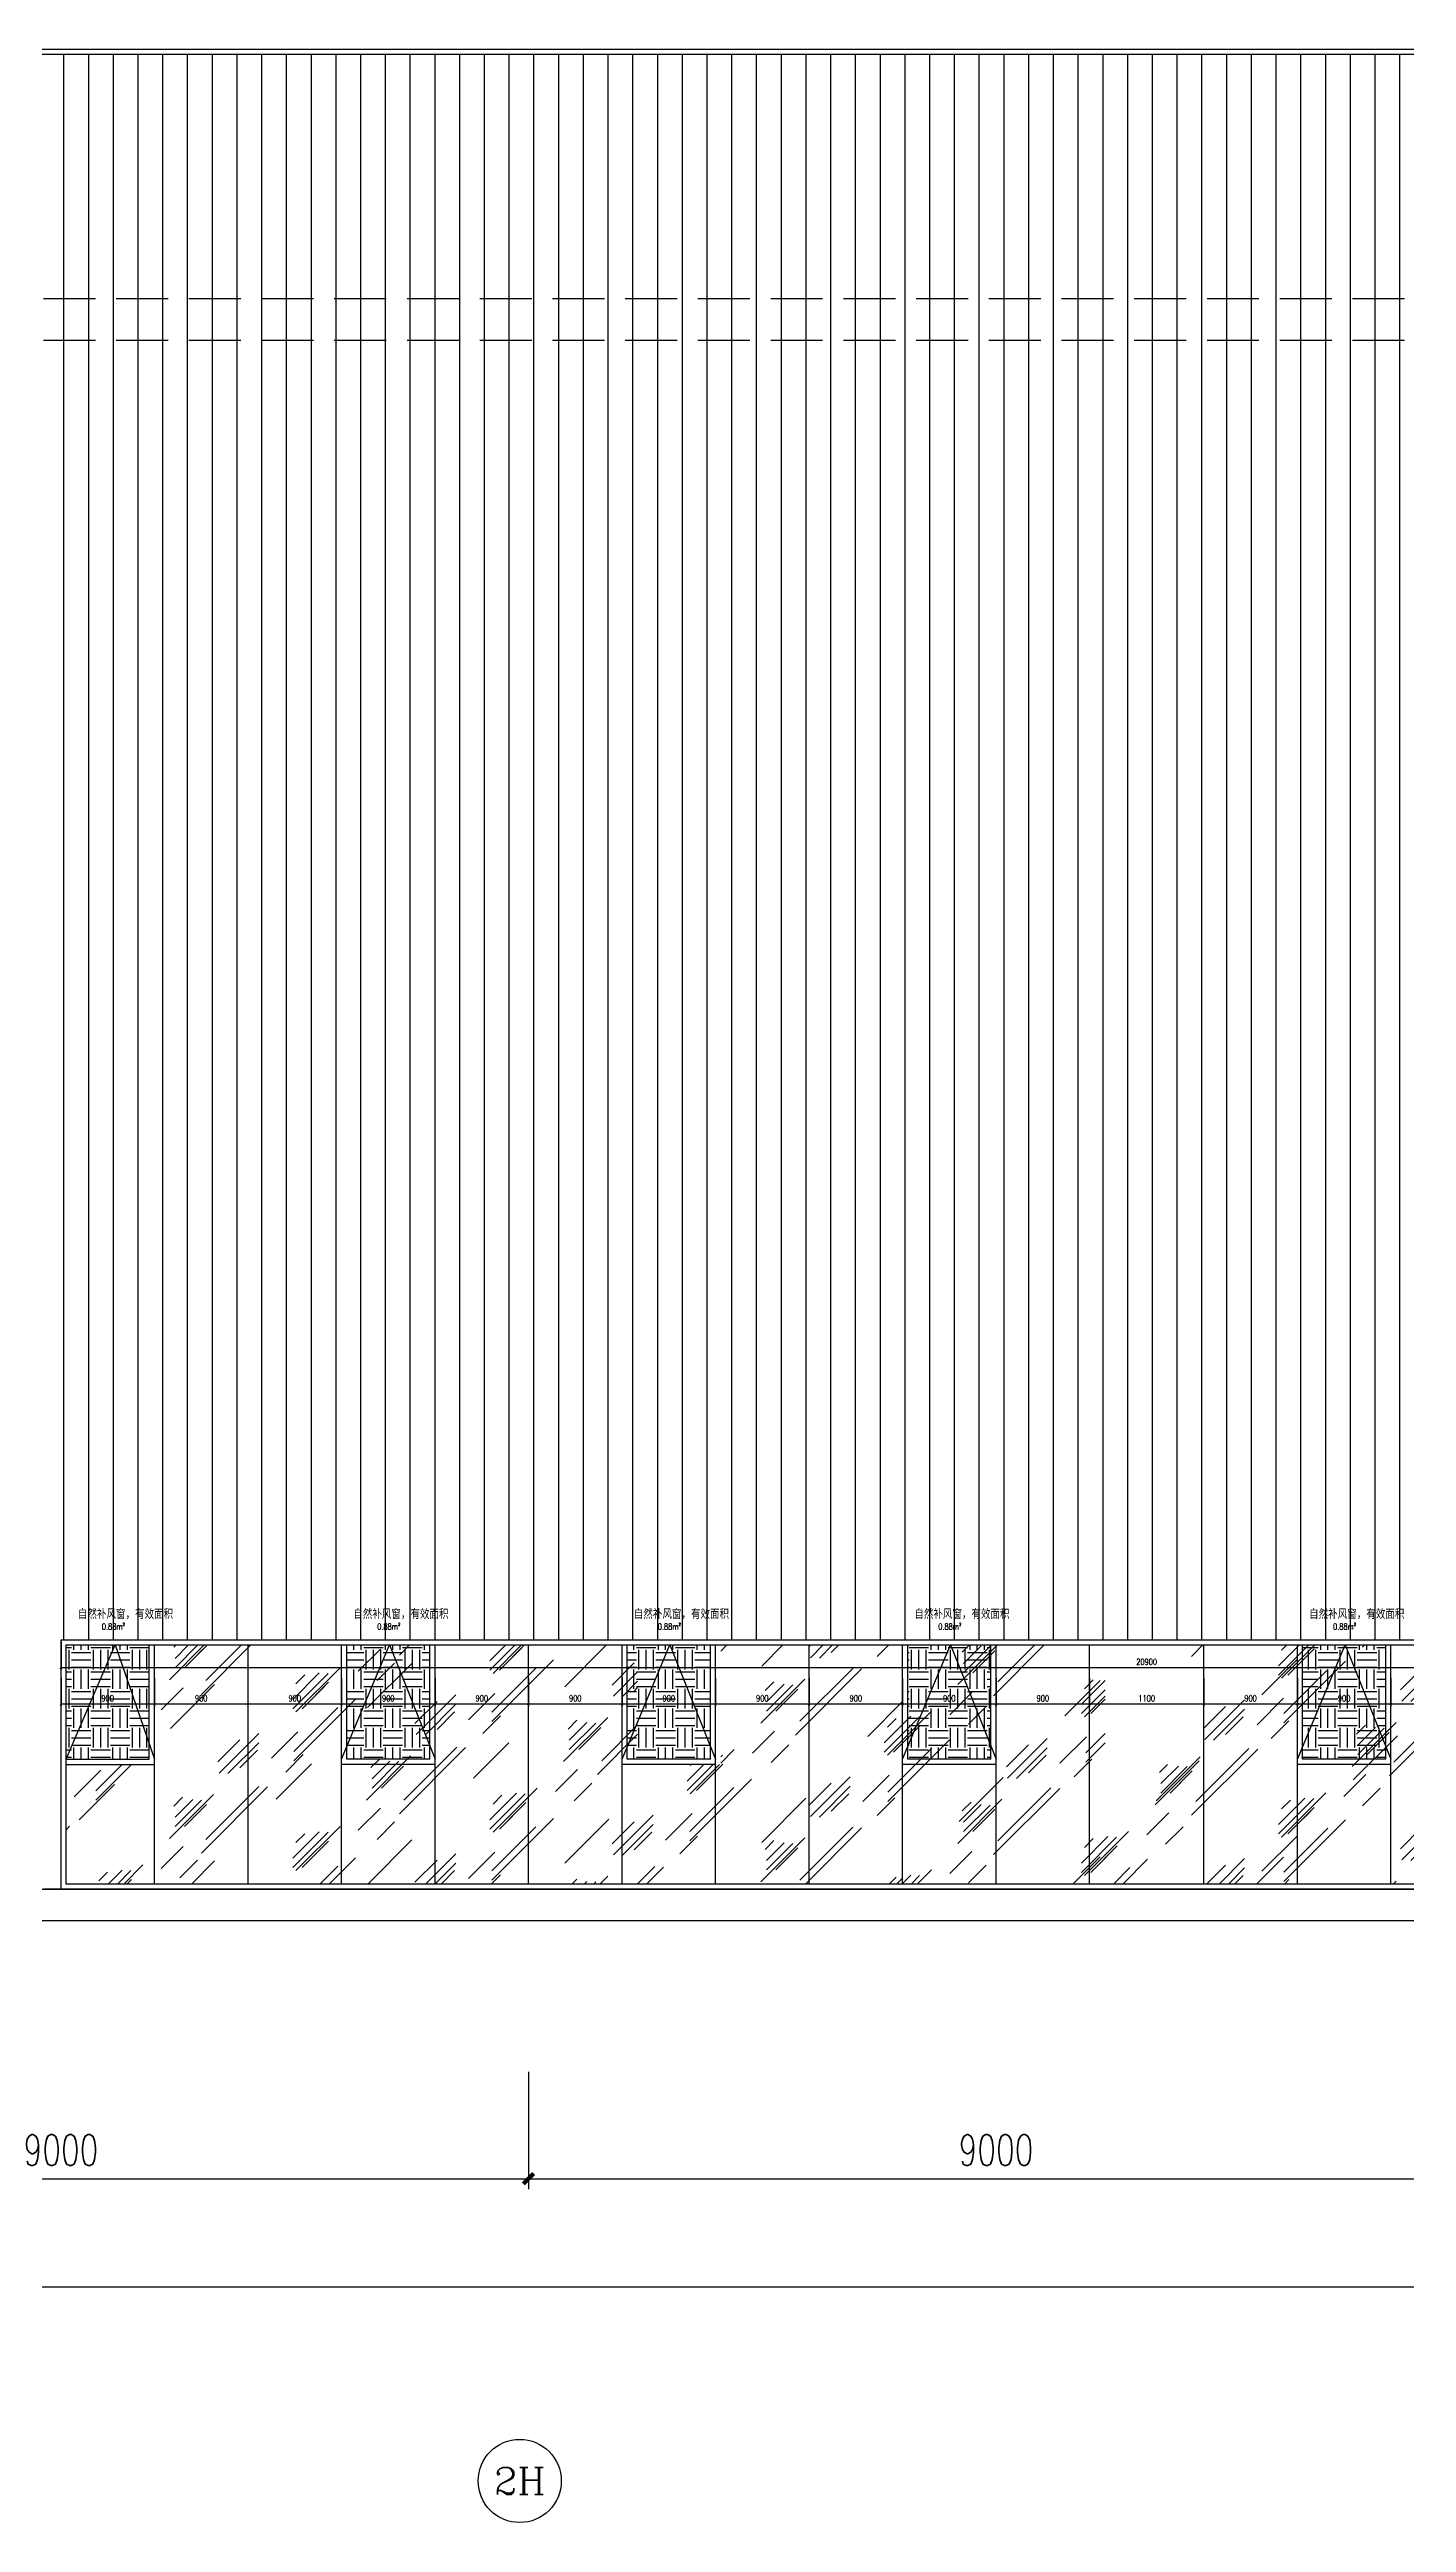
# Model space of a CAD drawing. Extents: x -2377130 to 293730, y -2 to 754590.
# Drawn here: x -1014632 to -1001570, y 511145 to 534937 of the extents above; entities that cross this region are included whole.
import ezdxf
from ezdxf.enums import TextEntityAlignment as Align

# ---------------------------------------------------------------- set-up
doc = ezdxf.new("R2010")
doc.units = 0
doc.header["$LTSCALE"] = 1000
doc.header["$MEASUREMENT"] = 0
doc.linetypes.add('__DASH', pattern=[0.35, 0.25, -0.1])
doc.linetypes.add('DOTE', pattern=[2.42, 2, -0.2, 0.02, -0.2])
doc.layers.get('Defpoints').update_dxf_attribs({"color": 210})
for name, color, linetype in [('A-AXIS-D', 1, 'Continuous'), ('A-AXIS-DOTE', 14, 'DOTE'), ('A-HATCH-2', 251, 'Continuous'), ('A-LIN-V', 9, 'Continuous'), ('A-WINDOW', 140, 'Continuous'), ('A-门窗表显示尺寸', 160, 'Continuous'), ('AS-WALL', 40, 'Continuous'), ('PUB_TEXT', 7, 'Continuous'), ('SPACE', 7, 'Continuous'), ('SPACE_HATCH', 8, 'Continuous'), ('参考线', 8, 'Continuous')]:
    doc.layers.add(name, color=color, linetype=linetype)
doc.layers.add('A-WALL-HATCH', color=8, linetype='Continuous', lineweight=13)
doc.styles.add('_TCH_AXIS', font='COMPLEX', dxfattribs={"bigfont": 'GBCBIG'})
doc.styles.add('_TCH_DIM_T3', font='SIMPLEX', dxfattribs={"width": 0.705882, "bigfont": 'GBCBIG'})
doc.styles.add('_TCH_SPACE', font='SIMPLEX', dxfattribs={"height": 5, "bigfont": 'GBCBIG'})
doc.styles.add('A-DIM_T3', font='SIMPLEX', dxfattribs={"width": 0.705882, "bigfont": 'GBCBIG'})
doc.dimstyles.new('_TCH_ARCH&&100', dxfattribs={"dimtxt": 297.5, "dimasz": 100, "dimexe": 100, "dimexo": 100, "dimgap": 126.25, "dimtad": 1, "dimdec": 0, "dimzin": 0, "dimdsep": 46, "dimtxsty": '_TCH_DIM_T3', "dimblk": 'ARCHTICK', "dimcen": 0.09, "dimclrt": 7, "dimazin": 2, "dimtfac": 1, "dimtdec": 0, "dimtix": 1, "dimtmove": 2, "dimatfit": 3, "dimfxl": 0, "dimtolj": 1, "dimtzin": 0, "dimarcsym": 0})
doc.dimstyles.new('A-DIM&&20', dxfattribs={"dimtxt": 59.5, "dimasz": 20, "dimexe": 20, "dimexo": 20, "dimgap": 25.25, "dimtad": 1, "dimdec": 0, "dimzin": 0, "dimdsep": 46, "dimtxsty": 'A-DIM_T3', "dimblk": 'ARCHTICK', "dimcen": 0.09, "dimclrt": 7, "dimazin": 2, "dimtfac": 1, "dimtdec": 0, "dimtix": 1, "dimtmove": 2, "dimatfit": 3, "dimfxl": 0, "dimtolj": 1, "dimtzin": 0, "dimarcsym": 0})
pattern_1 = [(0, (-1176420, 0), (187.5, 187.5), [187.5, -187.5]), (0, (-1176420, 70.31), (187.5, 187.5), [187.5, -187.5]), (0, (-1176420, 140.62), (187.5, 187.5), [187.5, -187.5]), (90, (-1176396.56, 164.06), (-187.5, 187.5), [187.5, -187.5]), (90, (-1176326.25, 164.06), (-187.5, 187.5), [187.5, -187.5]), (90, (-1176255.94, 164.06), (-187.5, 187.5), [187.5, -187.5])]

# ---------------------------------------------------------------- blocks, each defined once
blk = doc.blocks.new('_ArchTick')
at = {"color": 0, "linetype": 'ByBlock', "const_width": 0.4}
blk.add_lwpolyline([(-0.5, -0.5), (0.5, 0.5)], dxfattribs=at)
blk = doc.blocks.new('*D1118')
at = {"layer": 'A-AXIS-D', "color": 0, "lineweight": -2}
for p, q in [((-1104221, 515480), (-1104221, 513313)), ((-946221, 515480), (-946221, 513313)), ((-1104221, 513413), (-946221, 513413))]:
    blk.add_line(p, q, dxfattribs=at)
at = {"layer": 'Defpoints', "color": 0}
for p in [(-1104221, 515580), (-946221, 515580), (-946221, 513413)]:
    blk.add_point(p, dxfattribs=at)
at = {"layer": 'A-AXIS-D', "color": 0, "lineweight": -2, "xscale": 100, "yscale": 100, "zscale": 100, "rotation": 180}
blk.add_blockref('_ArchTick', (-1104221, 513413), dxfattribs=at)
at = {"layer": 'A-AXIS-D', "color": 0, "lineweight": -2, "xscale": 100, "yscale": 100, "zscale": 100}
blk.add_blockref('_ArchTick', (-946221, 513413), dxfattribs=at)
at = {"layer": 'A-AXIS-D', "color": 7, "insert": (-1025221, 513688), "char_height": 297.5, "attachment_point": 5, "style": '_TCH_DIM_T3'}
blk.add_mtext('\\A1;158000', dxfattribs=at)
blk = doc.blocks.new('*D1077')
at = {"layer": 'A-AXIS-D', "color": 0, "lineweight": -2}
for p, q in [((-1019021, 515480), (-1019021, 514353)), ((-1010021, 515480), (-1010021, 514353)), ((-1019021, 514453), (-1010021, 514453))]:
    blk.add_line(p, q, dxfattribs=at)
at = {"layer": 'Defpoints', "color": 0}
for p in [(-1019021, 515580), (-1010021, 515580), (-1010021, 514453)]:
    blk.add_point(p, dxfattribs=at)
at = {"layer": 'A-AXIS-D', "color": 0, "lineweight": -2, "xscale": 100, "yscale": 100, "zscale": 100, "rotation": 180}
blk.add_blockref('_ArchTick', (-1019021, 514453), dxfattribs=at)
at = {"layer": 'A-AXIS-D', "color": 0, "lineweight": -2, "xscale": 100, "yscale": 100, "zscale": 100}
blk.add_blockref('_ArchTick', (-1010021, 514453), dxfattribs=at)
at = {"layer": 'A-AXIS-D', "color": 7, "insert": (-1014521, 514728), "char_height": 297.5, "attachment_point": 5, "style": '_TCH_DIM_T3'}
blk.add_mtext('\\A1;9000', dxfattribs=at)
blk = doc.blocks.new('*D1076')
at = {"layer": 'A-AXIS-D', "color": 0, "lineweight": -2}
for p, q in [((-1010021, 515480), (-1010021, 514353)), ((-1001021, 515480), (-1001021, 514353)), ((-1010021, 514453), (-1001021, 514453))]:
    blk.add_line(p, q, dxfattribs=at)
at = {"layer": 'Defpoints', "color": 0}
for p in [(-1010021, 515580), (-1001021, 515580), (-1001021, 514453)]:
    blk.add_point(p, dxfattribs=at)
at = {"layer": 'A-AXIS-D', "color": 0, "lineweight": -2, "xscale": 100, "yscale": 100, "zscale": 100, "rotation": 180}
blk.add_blockref('_ArchTick', (-1010021, 514453), dxfattribs=at)
at = {"layer": 'A-AXIS-D', "color": 0, "lineweight": -2, "xscale": 100, "yscale": 100, "zscale": 100}
blk.add_blockref('_ArchTick', (-1001021, 514453), dxfattribs=at)
at = {"layer": 'A-AXIS-D', "color": 7, "insert": (-1005521, 514728), "char_height": 297.5, "attachment_point": 5, "style": '_TCH_DIM_T3'}
blk.add_mtext('\\A1;9000', dxfattribs=at)
blk = doc.blocks.new('*D821')
at = {"layer": 'A-门窗表显示尺寸', "color": 0, "lineweight": -2}
for p, q in [((-1014521, 519617), (-1014521, 519350)), ((-993621, 519617), (-993621, 519350)), ((-1014521, 519370), (-993621, 519370))]:
    blk.add_line(p, q, dxfattribs=at)
at = {"layer": 'Defpoints', "color": 0}
for p in [(-1014521, 519637), (-993621, 519637), (-993621, 519370)]:
    blk.add_point(p, dxfattribs=at)
at = {"layer": 'A-门窗表显示尺寸', "color": 0, "lineweight": -2, "xscale": 20, "yscale": 20, "zscale": 20, "rotation": 180}
blk.add_blockref('_ArchTick', (-1014521, 519370), dxfattribs=at)
at = {"layer": 'A-门窗表显示尺寸', "color": 0, "lineweight": -2, "xscale": 20, "yscale": 20, "zscale": 20}
blk.add_blockref('_ArchTick', (-993621, 519370), dxfattribs=at)
at = {"layer": 'A-门窗表显示尺寸', "color": 7, "insert": (-1004071, 519425), "char_height": 59.5, "attachment_point": 5, "style": 'A-DIM_T3'}
blk.add_mtext('\\A1;20900', dxfattribs=at)
blk = doc.blocks.new('*D804')
at = {"layer": 'A-门窗表显示尺寸', "color": 0, "lineweight": -2}
for p, q in [((-1001721, 519267), (-1001721, 519000)), ((-1000821, 519267), (-1000821, 519000)), ((-1001721, 519020), (-1000821, 519020))]:
    blk.add_line(p, q, dxfattribs=at)
at = {"layer": 'Defpoints', "color": 0}
for p in [(-1001721, 519287), (-1000821, 519287), (-1000821, 519020)]:
    blk.add_point(p, dxfattribs=at)
at = {"layer": 'A-门窗表显示尺寸', "color": 0, "lineweight": -2, "xscale": 20, "yscale": 20, "zscale": 20, "rotation": 180}
blk.add_blockref('_ArchTick', (-1001721, 519020), dxfattribs=at)
at = {"layer": 'A-门窗表显示尺寸', "color": 0, "lineweight": -2, "xscale": 20, "yscale": 20, "zscale": 20}
blk.add_blockref('_ArchTick', (-1000821, 519020), dxfattribs=at)
at = {"layer": 'A-门窗表显示尺寸', "color": 7, "insert": (-1001271, 519075), "char_height": 59.5, "attachment_point": 5, "style": 'A-DIM_T3'}
blk.add_mtext('\\A1;900', dxfattribs=at)
blk = doc.blocks.new('*D805')
at = {"layer": 'A-门窗表显示尺寸', "color": 0, "lineweight": -2}
for p, q in [((-1002621, 519267), (-1002621, 519000)), ((-1001721, 519267), (-1001721, 519000)), ((-1002621, 519020), (-1001721, 519020))]:
    blk.add_line(p, q, dxfattribs=at)
at = {"layer": 'Defpoints', "color": 0}
for p in [(-1002621, 519287), (-1001721, 519287), (-1001721, 519020)]:
    blk.add_point(p, dxfattribs=at)
at = {"layer": 'A-门窗表显示尺寸', "color": 0, "lineweight": -2, "xscale": 20, "yscale": 20, "zscale": 20, "rotation": 180}
blk.add_blockref('_ArchTick', (-1002621, 519020), dxfattribs=at)
at = {"layer": 'A-门窗表显示尺寸', "color": 0, "lineweight": -2, "xscale": 20, "yscale": 20, "zscale": 20}
blk.add_blockref('_ArchTick', (-1001721, 519020), dxfattribs=at)
at = {"layer": 'A-门窗表显示尺寸', "color": 7, "insert": (-1002171, 519075), "char_height": 59.5, "attachment_point": 5, "style": 'A-DIM_T3'}
blk.add_mtext('\\A1;900', dxfattribs=at)
blk = doc.blocks.new('*D806')
at = {"layer": 'A-门窗表显示尺寸', "color": 0, "lineweight": -2}
for p, q in [((-1003521, 519267), (-1003521, 519000)), ((-1002621, 519267), (-1002621, 519000)), ((-1003521, 519020), (-1002621, 519020))]:
    blk.add_line(p, q, dxfattribs=at)
at = {"layer": 'Defpoints', "color": 0}
for p in [(-1003521, 519287), (-1002621, 519287), (-1002621, 519020)]:
    blk.add_point(p, dxfattribs=at)
at = {"layer": 'A-门窗表显示尺寸', "color": 0, "lineweight": -2, "xscale": 20, "yscale": 20, "zscale": 20, "rotation": 180}
blk.add_blockref('_ArchTick', (-1003521, 519020), dxfattribs=at)
at = {"layer": 'A-门窗表显示尺寸', "color": 0, "lineweight": -2, "xscale": 20, "yscale": 20, "zscale": 20}
blk.add_blockref('_ArchTick', (-1002621, 519020), dxfattribs=at)
at = {"layer": 'A-门窗表显示尺寸', "color": 7, "insert": (-1003071, 519075), "char_height": 59.5, "attachment_point": 5, "style": 'A-DIM_T3'}
blk.add_mtext('\\A1;900', dxfattribs=at)
blk = doc.blocks.new('*D807')
at = {"layer": 'A-门窗表显示尺寸', "color": 0, "lineweight": -2}
for p, q in [((-1004621, 519267), (-1004621, 519000)), ((-1003521, 519267), (-1003521, 519000)), ((-1004621, 519020), (-1003521, 519020))]:
    blk.add_line(p, q, dxfattribs=at)
at = {"layer": 'Defpoints', "color": 0}
for p in [(-1004621, 519287), (-1003521, 519287), (-1003521, 519020)]:
    blk.add_point(p, dxfattribs=at)
at = {"layer": 'A-门窗表显示尺寸', "color": 0, "lineweight": -2, "xscale": 20, "yscale": 20, "zscale": 20, "rotation": 180}
blk.add_blockref('_ArchTick', (-1004621, 519020), dxfattribs=at)
at = {"layer": 'A-门窗表显示尺寸', "color": 0, "lineweight": -2, "xscale": 20, "yscale": 20, "zscale": 20}
blk.add_blockref('_ArchTick', (-1003521, 519020), dxfattribs=at)
at = {"layer": 'A-门窗表显示尺寸', "color": 7, "insert": (-1004071, 519075), "char_height": 59.5, "attachment_point": 5, "style": 'A-DIM_T3'}
blk.add_mtext('\\A1;1100', dxfattribs=at)
blk = doc.blocks.new('*D808')
at = {"layer": 'A-门窗表显示尺寸', "color": 0, "lineweight": -2}
for p, q in [((-1005521, 519267), (-1005521, 519000)), ((-1004621, 519267), (-1004621, 519000)), ((-1005521, 519020), (-1004621, 519020))]:
    blk.add_line(p, q, dxfattribs=at)
at = {"layer": 'Defpoints', "color": 0}
for p in [(-1005521, 519287), (-1004621, 519287), (-1004621, 519020)]:
    blk.add_point(p, dxfattribs=at)
at = {"layer": 'A-门窗表显示尺寸', "color": 0, "lineweight": -2, "xscale": 20, "yscale": 20, "zscale": 20, "rotation": 180}
blk.add_blockref('_ArchTick', (-1005521, 519020), dxfattribs=at)
at = {"layer": 'A-门窗表显示尺寸', "color": 0, "lineweight": -2, "xscale": 20, "yscale": 20, "zscale": 20}
blk.add_blockref('_ArchTick', (-1004621, 519020), dxfattribs=at)
at = {"layer": 'A-门窗表显示尺寸', "color": 7, "insert": (-1005071, 519075), "char_height": 59.5, "attachment_point": 5, "style": 'A-DIM_T3'}
blk.add_mtext('\\A1;900', dxfattribs=at)
blk = doc.blocks.new('*D809')
at = {"layer": 'A-门窗表显示尺寸', "color": 0, "lineweight": -2}
for p, q in [((-1006421, 519267), (-1006421, 519000)), ((-1005521, 519267), (-1005521, 519000)), ((-1006421, 519020), (-1005521, 519020))]:
    blk.add_line(p, q, dxfattribs=at)
at = {"layer": 'Defpoints', "color": 0}
for p in [(-1006421, 519287), (-1005521, 519287), (-1005521, 519020)]:
    blk.add_point(p, dxfattribs=at)
at = {"layer": 'A-门窗表显示尺寸', "color": 0, "lineweight": -2, "xscale": 20, "yscale": 20, "zscale": 20, "rotation": 180}
blk.add_blockref('_ArchTick', (-1006421, 519020), dxfattribs=at)
at = {"layer": 'A-门窗表显示尺寸', "color": 0, "lineweight": -2, "xscale": 20, "yscale": 20, "zscale": 20}
blk.add_blockref('_ArchTick', (-1005521, 519020), dxfattribs=at)
at = {"layer": 'A-门窗表显示尺寸', "color": 7, "insert": (-1005971, 519075), "char_height": 59.5, "attachment_point": 5, "style": 'A-DIM_T3'}
blk.add_mtext('\\A1;900', dxfattribs=at)
blk = doc.blocks.new('*D810')
at = {"layer": 'A-门窗表显示尺寸', "color": 0, "lineweight": -2}
for p, q in [((-1007321, 519267), (-1007321, 519000)), ((-1006421, 519267), (-1006421, 519000)), ((-1007321, 519020), (-1006421, 519020))]:
    blk.add_line(p, q, dxfattribs=at)
at = {"layer": 'Defpoints', "color": 0}
for p in [(-1007321, 519287), (-1006421, 519287), (-1006421, 519020)]:
    blk.add_point(p, dxfattribs=at)
at = {"layer": 'A-门窗表显示尺寸', "color": 0, "lineweight": -2, "xscale": 20, "yscale": 20, "zscale": 20, "rotation": 180}
blk.add_blockref('_ArchTick', (-1007321, 519020), dxfattribs=at)
at = {"layer": 'A-门窗表显示尺寸', "color": 0, "lineweight": -2, "xscale": 20, "yscale": 20, "zscale": 20}
blk.add_blockref('_ArchTick', (-1006421, 519020), dxfattribs=at)
at = {"layer": 'A-门窗表显示尺寸', "color": 7, "insert": (-1006871, 519075), "char_height": 59.5, "attachment_point": 5, "style": 'A-DIM_T3'}
blk.add_mtext('\\A1;900', dxfattribs=at)
blk = doc.blocks.new('*D811')
at = {"layer": 'A-门窗表显示尺寸', "color": 0, "lineweight": -2}
for p, q in [((-1008221, 519267), (-1008221, 519000)), ((-1007321, 519267), (-1007321, 519000)), ((-1008221, 519020), (-1007321, 519020))]:
    blk.add_line(p, q, dxfattribs=at)
at = {"layer": 'Defpoints', "color": 0}
for p in [(-1008221, 519287), (-1007321, 519287), (-1007321, 519020)]:
    blk.add_point(p, dxfattribs=at)
at = {"layer": 'A-门窗表显示尺寸', "color": 0, "lineweight": -2, "xscale": 20, "yscale": 20, "zscale": 20, "rotation": 180}
blk.add_blockref('_ArchTick', (-1008221, 519020), dxfattribs=at)
at = {"layer": 'A-门窗表显示尺寸', "color": 0, "lineweight": -2, "xscale": 20, "yscale": 20, "zscale": 20}
blk.add_blockref('_ArchTick', (-1007321, 519020), dxfattribs=at)
at = {"layer": 'A-门窗表显示尺寸', "color": 7, "insert": (-1007771, 519075), "char_height": 59.5, "attachment_point": 5, "style": 'A-DIM_T3'}
blk.add_mtext('\\A1;900', dxfattribs=at)
blk = doc.blocks.new('*D795')
at = {"layer": 'A-门窗表显示尺寸', "color": 0, "lineweight": -2}
for p, q in [((-1009121, 519267), (-1009121, 519000)), ((-1008221, 519267), (-1008221, 519000)), ((-1009121, 519020), (-1008221, 519020))]:
    blk.add_line(p, q, dxfattribs=at)
at = {"layer": 'Defpoints', "color": 0}
for p in [(-1009121, 519287), (-1008221, 519287), (-1008221, 519020)]:
    blk.add_point(p, dxfattribs=at)
at = {"layer": 'A-门窗表显示尺寸', "color": 0, "lineweight": -2, "xscale": 20, "yscale": 20, "zscale": 20, "rotation": 180}
blk.add_blockref('_ArchTick', (-1009121, 519020), dxfattribs=at)
at = {"layer": 'A-门窗表显示尺寸', "color": 0, "lineweight": -2, "xscale": 20, "yscale": 20, "zscale": 20}
blk.add_blockref('_ArchTick', (-1008221, 519020), dxfattribs=at)
at = {"layer": 'A-门窗表显示尺寸', "color": 7, "insert": (-1008671, 519075), "char_height": 59.5, "attachment_point": 5, "style": 'A-DIM_T3'}
blk.add_mtext('\\A1;900', dxfattribs=at)
blk = doc.blocks.new('*D796')
at = {"layer": 'A-门窗表显示尺寸', "color": 0, "lineweight": -2}
for p, q in [((-1010021, 519267), (-1010021, 519000)), ((-1009121, 519267), (-1009121, 519000)), ((-1010021, 519020), (-1009121, 519020))]:
    blk.add_line(p, q, dxfattribs=at)
at = {"layer": 'Defpoints', "color": 0}
for p in [(-1010021, 519287), (-1009121, 519287), (-1009121, 519020)]:
    blk.add_point(p, dxfattribs=at)
at = {"layer": 'A-门窗表显示尺寸', "color": 0, "lineweight": -2, "xscale": 20, "yscale": 20, "zscale": 20, "rotation": 180}
blk.add_blockref('_ArchTick', (-1010021, 519020), dxfattribs=at)
at = {"layer": 'A-门窗表显示尺寸', "color": 0, "lineweight": -2, "xscale": 20, "yscale": 20, "zscale": 20}
blk.add_blockref('_ArchTick', (-1009121, 519020), dxfattribs=at)
at = {"layer": 'A-门窗表显示尺寸', "color": 7, "insert": (-1009571, 519075), "char_height": 59.5, "attachment_point": 5, "style": 'A-DIM_T3'}
blk.add_mtext('\\A1;900', dxfattribs=at)
blk = doc.blocks.new('*D797')
at = {"layer": 'A-门窗表显示尺寸', "color": 0, "lineweight": -2}
for p, q in [((-1010921, 519267), (-1010921, 519000)), ((-1010021, 519267), (-1010021, 519000)), ((-1010921, 519020), (-1010021, 519020))]:
    blk.add_line(p, q, dxfattribs=at)
at = {"layer": 'Defpoints', "color": 0}
for p in [(-1010921, 519287), (-1010021, 519287), (-1010021, 519020)]:
    blk.add_point(p, dxfattribs=at)
at = {"layer": 'A-门窗表显示尺寸', "color": 0, "lineweight": -2, "xscale": 20, "yscale": 20, "zscale": 20, "rotation": 180}
blk.add_blockref('_ArchTick', (-1010921, 519020), dxfattribs=at)
at = {"layer": 'A-门窗表显示尺寸', "color": 0, "lineweight": -2, "xscale": 20, "yscale": 20, "zscale": 20}
blk.add_blockref('_ArchTick', (-1010021, 519020), dxfattribs=at)
at = {"layer": 'A-门窗表显示尺寸', "color": 7, "insert": (-1010471, 519075), "char_height": 59.5, "attachment_point": 5, "style": 'A-DIM_T3'}
blk.add_mtext('\\A1;900', dxfattribs=at)
blk = doc.blocks.new('*D798')
at = {"layer": 'A-门窗表显示尺寸', "color": 0, "lineweight": -2}
for p, q in [((-1011821, 519267), (-1011821, 519000)), ((-1010921, 519267), (-1010921, 519000)), ((-1011821, 519020), (-1010921, 519020))]:
    blk.add_line(p, q, dxfattribs=at)
at = {"layer": 'Defpoints', "color": 0}
for p in [(-1011821, 519287), (-1010921, 519287), (-1010921, 519020)]:
    blk.add_point(p, dxfattribs=at)
at = {"layer": 'A-门窗表显示尺寸', "color": 0, "lineweight": -2, "xscale": 20, "yscale": 20, "zscale": 20, "rotation": 180}
blk.add_blockref('_ArchTick', (-1011821, 519020), dxfattribs=at)
at = {"layer": 'A-门窗表显示尺寸', "color": 0, "lineweight": -2, "xscale": 20, "yscale": 20, "zscale": 20}
blk.add_blockref('_ArchTick', (-1010921, 519020), dxfattribs=at)
at = {"layer": 'A-门窗表显示尺寸', "color": 7, "insert": (-1011371, 519075), "char_height": 59.5, "attachment_point": 5, "style": 'A-DIM_T3'}
blk.add_mtext('\\A1;900', dxfattribs=at)
blk = doc.blocks.new('*D799')
at = {"layer": 'A-门窗表显示尺寸', "color": 0, "lineweight": -2}
for p, q in [((-1012721, 519267), (-1012721, 519000)), ((-1011821, 519267), (-1011821, 519000)), ((-1012721, 519020), (-1011821, 519020))]:
    blk.add_line(p, q, dxfattribs=at)
at = {"layer": 'Defpoints', "color": 0}
for p in [(-1012721, 519287), (-1011821, 519287), (-1011821, 519020)]:
    blk.add_point(p, dxfattribs=at)
at = {"layer": 'A-门窗表显示尺寸', "color": 0, "lineweight": -2, "xscale": 20, "yscale": 20, "zscale": 20, "rotation": 180}
blk.add_blockref('_ArchTick', (-1012721, 519020), dxfattribs=at)
at = {"layer": 'A-门窗表显示尺寸', "color": 0, "lineweight": -2, "xscale": 20, "yscale": 20, "zscale": 20}
blk.add_blockref('_ArchTick', (-1011821, 519020), dxfattribs=at)
at = {"layer": 'A-门窗表显示尺寸', "color": 7, "insert": (-1012271, 519075), "char_height": 59.5, "attachment_point": 5, "style": 'A-DIM_T3'}
blk.add_mtext('\\A1;900', dxfattribs=at)
blk = doc.blocks.new('*D800')
at = {"layer": 'A-门窗表显示尺寸', "color": 0, "lineweight": -2}
for p, q in [((-1013621, 519267), (-1013621, 519000)), ((-1012721, 519267), (-1012721, 519000)), ((-1013621, 519020), (-1012721, 519020))]:
    blk.add_line(p, q, dxfattribs=at)
at = {"layer": 'Defpoints', "color": 0}
for p in [(-1013621, 519287), (-1012721, 519287), (-1012721, 519020)]:
    blk.add_point(p, dxfattribs=at)
at = {"layer": 'A-门窗表显示尺寸', "color": 0, "lineweight": -2, "xscale": 20, "yscale": 20, "zscale": 20, "rotation": 180}
blk.add_blockref('_ArchTick', (-1013621, 519020), dxfattribs=at)
at = {"layer": 'A-门窗表显示尺寸', "color": 0, "lineweight": -2, "xscale": 20, "yscale": 20, "zscale": 20}
blk.add_blockref('_ArchTick', (-1012721, 519020), dxfattribs=at)
at = {"layer": 'A-门窗表显示尺寸', "color": 7, "insert": (-1013171, 519075), "char_height": 59.5, "attachment_point": 5, "style": 'A-DIM_T3'}
blk.add_mtext('\\A1;900', dxfattribs=at)
blk = doc.blocks.new('*D801')
at = {"layer": 'A-门窗表显示尺寸', "color": 0, "lineweight": -2}
for p, q in [((-1014521, 519267), (-1014521, 519000)), ((-1013621, 519267), (-1013621, 519000)), ((-1014521, 519020), (-1013621, 519020))]:
    blk.add_line(p, q, dxfattribs=at)
at = {"layer": 'Defpoints', "color": 0}
for p in [(-1014521, 519287), (-1013621, 519287), (-1013621, 519020)]:
    blk.add_point(p, dxfattribs=at)
at = {"layer": 'A-门窗表显示尺寸', "color": 0, "lineweight": -2, "xscale": 20, "yscale": 20, "zscale": 20, "rotation": 180}
blk.add_blockref('_ArchTick', (-1014521, 519020), dxfattribs=at)
at = {"layer": 'A-门窗表显示尺寸', "color": 0, "lineweight": -2, "xscale": 20, "yscale": 20, "zscale": 20}
blk.add_blockref('_ArchTick', (-1013621, 519020), dxfattribs=at)
at = {"layer": 'A-门窗表显示尺寸', "color": 7, "insert": (-1014071, 519075), "char_height": 59.5, "attachment_point": 5, "style": 'A-DIM_T3'}
blk.add_mtext('\\A1;900', dxfattribs=at)

msp = doc.modelspace()

# ---------------------------------------------------------------- linework, layer by layer
at = {"layer": 'A-AXIS-D', "color": 8}
msp.add_circle((-1010105.6, 511544.7), 400, dxfattribs=at)
at = {"layer": 'A-AXIS-DOTE', "color": 8, "linetype": '__DASH', "ltscale": 2}
for p, q in [((-940690, 534937.5), (-1111279.8, 534937.5)), ((-940690, 532537.5), (-1111279.8, 532537.5)), ((-940690, 532137.5), (-1111279.8, 532137.5)), ((-940690, 517237.5), (-1111279.8, 517237.5))]:
    msp.add_line(p, q, dxfattribs=at)
at = {"layer": 'A-HATCH-2', "color": 8, "linetype": 'Continuous'}
for p, q in [((-1014492.6, 519637.5), (-1014492.6, 534887.5)), ((-1014254.5, 519637.5), (-1014254.5, 534887.5)), ((-1014016.3, 519637.5), (-1014016.3, 534887.5)), ((-1013778.2, 519637.5), (-1013778.2, 534887.5)), ((-1013540.1, 519637.5), (-1013540.1, 534887.5)), ((-1013302, 519637.5), (-1013302, 534887.5)), ((-1013063.8, 519637.5), (-1013063.8, 534887.5)), ((-1012825.7, 519637.5), (-1012825.7, 534887.5)), ((-1012587.6, 519637.5), (-1012587.6, 534887.5)), ((-1012349.5, 519637.5), (-1012349.5, 534887.5)), ((-1012111.3, 519637.5), (-1012111.3, 534887.5)), ((-1011873.2, 519637.5), (-1011873.2, 534887.5)), ((-1011635.1, 519637.5), (-1011635.1, 534887.5)), ((-1011397, 519637.5), (-1011397, 534887.5)), ((-1011158.8, 519637.5), (-1011158.8, 534887.5)), ((-1010920.7, 519637.5), (-1010920.7, 534887.5)), ((-1010682.6, 519637.5), (-1010682.6, 534887.5)), ((-1010444.5, 519637.5), (-1010444.5, 534887.5)), ((-1010206.3, 519637.5), (-1010206.3, 534887.5)), ((-1009968.2, 519637.5), (-1009968.2, 534887.5)), ((-1009730.1, 519637.5), (-1009730.1, 534887.5)), ((-1009492, 519637.5), (-1009492, 534887.5)), ((-1009253.8, 519637.5), (-1009253.8, 534887.5)), ((-1009015.7, 519637.5), (-1009015.7, 534887.5)), ((-1008777.6, 519637.5), (-1008777.6, 534887.5)), ((-1008539.5, 519637.5), (-1008539.5, 534887.5)), ((-1008301.3, 519637.5), (-1008301.3, 534887.5)), ((-1008063.2, 519637.5), (-1008063.2, 534887.5)), ((-1007825.1, 519637.5), (-1007825.1, 534887.5)), ((-1007587, 519637.5), (-1007587, 534887.5)), ((-1007348.8, 519637.5), (-1007348.8, 534887.5)), ((-1007110.7, 519637.5), (-1007110.7, 534887.5)), ((-1006872.6, 519637.5), (-1006872.6, 534887.5)), ((-1006634.5, 519637.5), (-1006634.5, 534887.5)), ((-1006396.3, 519637.5), (-1006396.3, 534887.5)), ((-1006158.2, 519637.5), (-1006158.2, 534887.5)), ((-1005920.1, 519637.5), (-1005920.1, 534887.5)), ((-1005682, 519637.5), (-1005682, 534887.5)), ((-1005443.8, 519637.5), (-1005443.8, 534887.5)), ((-1005205.7, 519637.5), (-1005205.7, 534887.5)), ((-1004967.6, 519637.5), (-1004967.6, 534887.5)), ((-1004729.5, 519637.5), (-1004729.5, 534887.5)), ((-1004491.3, 519637.5), (-1004491.3, 534887.5)), ((-1004253.2, 519637.5), (-1004253.2, 534887.5)), ((-1004015.1, 519637.5), (-1004015.1, 534887.5)), ((-1003777, 519637.5), (-1003777, 534887.5)), ((-1003538.8, 519637.5), (-1003538.8, 534887.5)), ((-1003300.7, 519637.5), (-1003300.7, 534887.5)), ((-1003062.6, 519637.5), (-1003062.6, 534887.5)), ((-1002824.5, 519637.5), (-1002824.5, 534887.5)), ((-1002586.3, 519637.5), (-1002586.3, 534887.5)), ((-1002348.2, 519637.5), (-1002348.2, 534887.5)), ((-1002110.1, 519637.5), (-1002110.1, 534887.5)), ((-1001872, 519637.5), (-1001872, 534887.5)), ((-1001633.8, 519637.5), (-1001633.8, 534887.5))]:
    msp.add_line(p, q, dxfattribs=at)
at = {"layer": 'A-LIN-V', "color": 8}
for p, q in [((-946220.7, 534937.5), (-1104220.7, 534937.5)), ((-946220.7, 534887.5), (-1104220.7, 534887.5))]:
    msp.add_line(p, q, dxfattribs=at)
at = {"layer": 'AS-WALL', "color": 8}
msp.add_line((-1111279.8, 516937.5), (-940690, 516937.5), dxfattribs=at)

# ---------------------------------------------------------------- texts
at = {"layer": 'PUB_TEXT', "color": 8, "style": '_TCH_AXIS'}
msp.add_text('2H', height=260.31, dxfattribs=at).set_placement((-1010353.5, 511414.6), (-1009857.7, 511414.6), align=Align.FIT)
at = {"layer": 'SPACE', "color": 8, "style": '_TCH_SPACE'}
for p in [(-1014358.3, 519837.5), (-1011707.5, 519837.5), (-1011707.5, 519837.5), (-1009007.5, 519837.5), (-1009007.5, 519837.5), (-1006307.5, 519837.5), (-1006307.5, 519837.5), (-1002507.5, 519837.5), (-1002507.5, 519837.5)]:
    msp.add_text('自然补风窗，有效面积', height=96.45, dxfattribs=at).set_placement(p)
at = {"layer": 'SPACE', "color": 8, "style": '_TCH_SPACE', "width": 0.705882}
for p in [(-1013928.1, 519770.1), (-1011277.3, 519770.1), (-1011277.3, 519770.1), (-1008577.3, 519770.1), (-1008577.3, 519770.1), (-1005877.3, 519770.1), (-1005877.3, 519770.1), (-1002077.3, 519770.1), (-1002077.3, 519770.1)]:
    msp.add_text('2', height=29.8, dxfattribs=at).set_placement(p)

# ---------------------------------------------------------------- dimensions: what is measured, and where the dimension line sits
at = {"layer": 'A-AXIS-D', "color": 8}
for base, p1, p2, picture, middle in [((-946220.7, 513413.4), (-1104220.7, 515580), (-946220.7, 515580), '*D1118', (-1025220.7, 513688.4)), ((-1010020.7, 514453.4), (-1019020.7, 515580), (-1010020.7, 515580), '*D1077', (-1014520.7, 514728.4)), ((-1001020.7, 514453.4), (-1010020.7, 515580), (-1001020.7, 515580), '*D1076', (-1005520.7, 514728.4))]:
    dim = msp.add_linear_dim(base=base, p1=p1, p2=p2, angle=0, dimstyle='_TCH_ARCH&&100', override={"dimgap": 0}, dxfattribs=at)
    dim.commit()
    dim.dimension.update_dxf_attribs({"geometry": picture, "text_midpoint": middle, "dimtype": 161})

# ---------------------------------------------------------------- next in the draw order: wipeouts: each hides what was drawn before it
at = {"color": 8}
msp.add_wipeout([(-1014520.7, 517237.5), (-993620.7, 517237.5), (-993620.7, 519637.5), (-1014520.7, 519637.5)], dxfattribs=at).dxf.layer = '参考线'

# ---------------------------------------------------------------- next in the draw order: hatches: boundary and pattern name
at = {"layer": 'A-WALL-HATCH'}
h = msp.add_hatch(dxfattribs=at)
h.set_pattern_fill('玻璃2', color=8, scale=100, angle=180)
h.set_pattern_definition([(45, (391791.1, 60), (0, 1527.35065), [600, -360, 600, -360, 240, -523.2816]), (45, (391761.1, 90), (0, 1527.35065), [480, -600, 360, -360, 420, -463.2816]), (45, (391761.1, 180), (0, 1527.35065), [360, -720, 240, -360, 540, -463.2816]), (45, (391851.1, 90), (0, 1527.35065), [360, -720, 300, -1303.2815]), (45, (391941.1, 180), (0, 1527.35065), [180, -900, 120, -1483.2815]), (45, (391791.1, 330), (0, 1527.35065), [120, -900, 120, -480, 300, -763.2816]), (45, (392331.1, 240), (0, 1527.35065), [600, -900, 720, -475.2816]), (45, (392331.1, 150), (0, 1527.35065), [840, -600, 900, -355.2816]), (45, (392481.1, 270), (0, -1697.0563), [600, -840, 480, -763.2816]), (45, (392391.1, 450), (0, 1527.35065), [300, -1200, 360, -823.2816]), (45, (392571.1, 360), (0, 1527.35065), [240, -1200, 240, -1003.2815])])
h.paths.add_polyline_path([(-993670.7, 517287.5), (-1014470.7, 517287.5), (-1014470.7, 518437.5), (-1013570.7, 518437.5), (-1013570.7, 519587.5), (-1008970.7, 519587.5), (-1008970.7, 518437.5), (-1008170.7, 518437.5), (-1008170.7, 519587.5), (-1004470.7, 519587.5), (-1004470.7, 518437.5), (-1003670.7, 518437.5), (-1003670.7, 519587.5), (-999970.7, 519587.5), (-999970.7, 518437.5), (-999170.7, 518437.5), (-999170.7, 519587.5), (-994570.7, 519587.5), (-994570.7, 518437.5), (-993670.7, 518437.5)])
at = {"layer": 'SPACE_HATCH'}
h = msp.add_hatch(dxfattribs=at)
h.set_pattern_fill('土壤', color=8, scale=50, style=0)
h.set_pattern_definition(pattern_1)
h.paths.add_polyline_path([(-1014470.7, 518487.5), (-1013670.7, 518487.5), (-1013670.7, 519587.5), (-1014470.7, 519587.5)])
h = msp.add_hatch(dxfattribs=at)
h.set_pattern_fill('土壤', color=8, scale=50, style=0)
h.set_pattern_definition(pattern_1)
h.paths.add_polyline_path([(-1010970.7, 518487.5), (-1011770.7, 518487.5), (-1011770.7, 519587.5), (-1010970.7, 519587.5)])
h = msp.add_hatch(dxfattribs=at)
h.set_pattern_fill('土壤', color=8, scale=50, style=0)
h.set_pattern_definition(pattern_1)
h.paths.add_polyline_path([(-1010970.7, 518487.5), (-1011770.7, 518487.5), (-1011770.7, 519587.5), (-1010970.7, 519587.5)])
h = msp.add_hatch(dxfattribs=at)
h.set_pattern_fill('土壤', color=8, scale=50, style=0)
h.set_pattern_definition(pattern_1)
h.paths.add_polyline_path([(-1008270.7, 518487.5), (-1009070.7, 518487.5), (-1009070.7, 519587.5), (-1008270.7, 519587.5)])
h = msp.add_hatch(dxfattribs=at)
h.set_pattern_fill('土壤', color=8, scale=50, style=0)
h.set_pattern_definition(pattern_1)
h.paths.add_polyline_path([(-1008270.7, 518487.5), (-1009070.7, 518487.5), (-1009070.7, 519587.5), (-1008270.7, 519587.5)])
h = msp.add_hatch(dxfattribs=at)
h.set_pattern_fill('土壤', color=8, scale=50, style=0)
h.set_pattern_definition(pattern_1)
h.paths.add_polyline_path([(-1005570.7, 518487.5), (-1006370.7, 518487.5), (-1006370.7, 519587.5), (-1005570.7, 519587.5)])
h = msp.add_hatch(dxfattribs=at)
h.set_pattern_fill('土壤', color=8, scale=50, style=0)
h.set_pattern_definition(pattern_1)
h.paths.add_polyline_path([(-1005570.7, 518487.5), (-1006370.7, 518487.5), (-1006370.7, 519587.5), (-1005570.7, 519587.5)])
h = msp.add_hatch(dxfattribs=at)
h.set_pattern_fill('土壤', color=8, scale=50, style=0)
h.set_pattern_definition(pattern_1)
h.paths.add_polyline_path([(-1001770.7, 518487.5), (-1002570.7, 518487.5), (-1002570.7, 519587.5), (-1001770.7, 519587.5)])
h = msp.add_hatch(dxfattribs=at)
h.set_pattern_fill('土壤', color=8, scale=50, style=0)
h.set_pattern_definition(pattern_1)
h.paths.add_polyline_path([(-1001770.7, 518487.5), (-1002570.7, 518487.5), (-1002570.7, 519587.5), (-1001770.7, 519587.5)])

# ---------------------------------------------------------------- next in the draw order: linework, layer by layer
at = {"layer": 'A-LIN-V', "color": 8}
msp.add_line((-1104220.7, 517237.5), (-946220.7, 517237.5), dxfattribs=at)
at = {"layer": 'A-WINDOW', "color": 8}
for p, q in [((-1013670.7, 518487.5), (-1013670.7, 519587.5)), ((-1013620.7, 517287.5), (-1013620.7, 519587.5)), ((-1012720.7, 517287.5), (-1012720.7, 519587.5)), ((-1011820.7, 517287.5), (-1011820.7, 519587.5)), ((-1011770.7, 518487.5), (-1011770.7, 519587.5)), ((-1010970.7, 518487.5), (-1010970.7, 519587.5)), ((-1010920.7, 517287.5), (-1010920.7, 519587.5)), ((-1010020.7, 517287.5), (-1010020.7, 519587.5)), ((-1009120.7, 517287.5), (-1009120.7, 519587.5)), ((-1009070.7, 518487.5), (-1009070.7, 519587.5)), ((-1008270.7, 518487.5), (-1008270.7, 519587.5)), ((-1008220.7, 517287.5), (-1008220.7, 519587.5)), ((-1007320.7, 517287.5), (-1007320.7, 519587.5)), ((-1006420.7, 517287.5), (-1006420.7, 519587.5)), ((-1006370.7, 518487.5), (-1006370.7, 519587.5)), ((-1005570.7, 518487.5), (-1005570.7, 519587.5)), ((-1005520.7, 517287.5), (-1005520.7, 519587.5)), ((-1004620.7, 517287.5), (-1004620.7, 519587.5)), ((-1003520.7, 517287.5), (-1003520.7, 519587.5)), ((-1002620.7, 517287.5), (-1002620.7, 519587.5)), ((-1002570.7, 518487.5), (-1002570.7, 519587.5)), ((-1001770.7, 518487.5), (-1001770.7, 519587.5)), ((-1001720.7, 517287.5), (-1001720.7, 519587.5)), ((-1014470.7, 518487.5), (-1013670.7, 518487.5)), ((-1010970.7, 518487.5), (-1011770.7, 518487.5)), ((-1008270.7, 518487.5), (-1009070.7, 518487.5)), ((-1005570.7, 518487.5), (-1006370.7, 518487.5)), ((-1001770.7, 518487.5), (-1002570.7, 518487.5)), ((-1014470.7, 518437.5), (-1013620.7, 518437.5)), ((-1010920.7, 518437.5), (-1011820.7, 518437.5)), ((-1008220.7, 518437.5), (-1009120.7, 518437.5)), ((-1005520.7, 518437.5), (-1006420.7, 518437.5)), ((-1001720.7, 518437.5), (-1002620.7, 518437.5))]:
    msp.add_line(p, q, dxfattribs=at)
for points in [[(-993620.7, 517237.5), (-1014520.7, 517237.5), (-1014520.7, 519637.5), (-993620.7, 519637.5)], [(-993670.7, 517287.5), (-1014470.7, 517287.5), (-1014470.7, 519587.5), (-993670.7, 519587.5)]]:
    msp.add_lwpolyline(points, close=True, dxfattribs=at)
for points in [[(-1014470.7, 518487.5), (-1014000, 519587.5), (-1013620.7, 518487.5)], [(-1011820.7, 518487.5), (-1011360, 519587.5), (-1010920.7, 518487.5)], [(-1009120.7, 518487.5), (-1008660, 519587.5), (-1008220.7, 518487.5)], [(-1006420.7, 518487.5), (-1005960, 519587.5), (-1005520.7, 518487.5)], [(-1002620.7, 518487.5), (-1002160, 519587.5), (-1001720.7, 518487.5)]]:
    msp.add_lwpolyline(points, dxfattribs=at)

# ---------------------------------------------------------------- next in the draw order: texts
at = {"layer": 'SPACE', "color": 8, "style": '_TCH_SPACE', "width": 0.705882}
for p in [(-1014128.1, 519735.1), (-1011477.3, 519735.1), (-1011477.3, 519735.1), (-1008777.3, 519735.1), (-1008777.3, 519735.1), (-1006077.3, 519735.1), (-1006077.3, 519735.1), (-1002277.3, 519735.1), (-1002277.3, 519735.1)]:
    msp.add_text('0.88m', height=59.5, dxfattribs=at).set_placement(p)

# ---------------------------------------------------------------- next in the draw order: dimensions: what is measured, and where the dimension line sits
at = {"layer": 'A-门窗表显示尺寸', "color": 8}
for p1, p2, picture, middle in [((-1014520.7, 519637.5), (-993620.7, 519637.5), '*D821', (-1004070.7, 519425)), ((-1014520.7, 519287.5), (-1013620.7, 519287.5), '*D801', (-1014070.7, 519075)), ((-1013620.7, 519287.5), (-1012720.7, 519287.5), '*D800', (-1013170.7, 519075)), ((-1012720.7, 519287.5), (-1011820.7, 519287.5), '*D799', (-1012270.7, 519075)), ((-1011820.7, 519287.5), (-1010920.7, 519287.5), '*D798', (-1011370.7, 519075)), ((-1010920.7, 519287.5), (-1010020.7, 519287.5), '*D797', (-1010470.7, 519075)), ((-1010020.7, 519287.5), (-1009120.7, 519287.5), '*D796', (-1009570.7, 519075)), ((-1009120.7, 519287.5), (-1008220.7, 519287.5), '*D795', (-1008670.7, 519075)), ((-1008220.7, 519287.5), (-1007320.7, 519287.5), '*D811', (-1007770.7, 519075)), ((-1007320.7, 519287.5), (-1006420.7, 519287.5), '*D810', (-1006870.7, 519075)), ((-1006420.7, 519287.5), (-1005520.7, 519287.5), '*D809', (-1005970.7, 519075)), ((-1005520.7, 519287.5), (-1004620.7, 519287.5), '*D808', (-1005070.7, 519075)), ((-1004620.7, 519287.5), (-1003520.7, 519287.5), '*D807', (-1004070.7, 519075)), ((-1003520.7, 519287.5), (-1002620.7, 519287.5), '*D806', (-1003070.7, 519075)), ((-1002620.7, 519287.5), (-1001720.7, 519287.5), '*D805', (-1002170.7, 519075)), ((-1001720.7, 519287.5), (-1000820.7, 519287.5), '*D804', (-1001270.7, 519075))]:
    dim = msp.add_aligned_dim(p1=p1, p2=p2, distance=-267.5, dimstyle='A-DIM&&20', dxfattribs=at)
    dim.commit()
    dim.dimension.update_dxf_attribs({"geometry": picture, "text_midpoint": middle})

doc.saveas('drawing.dxf')
